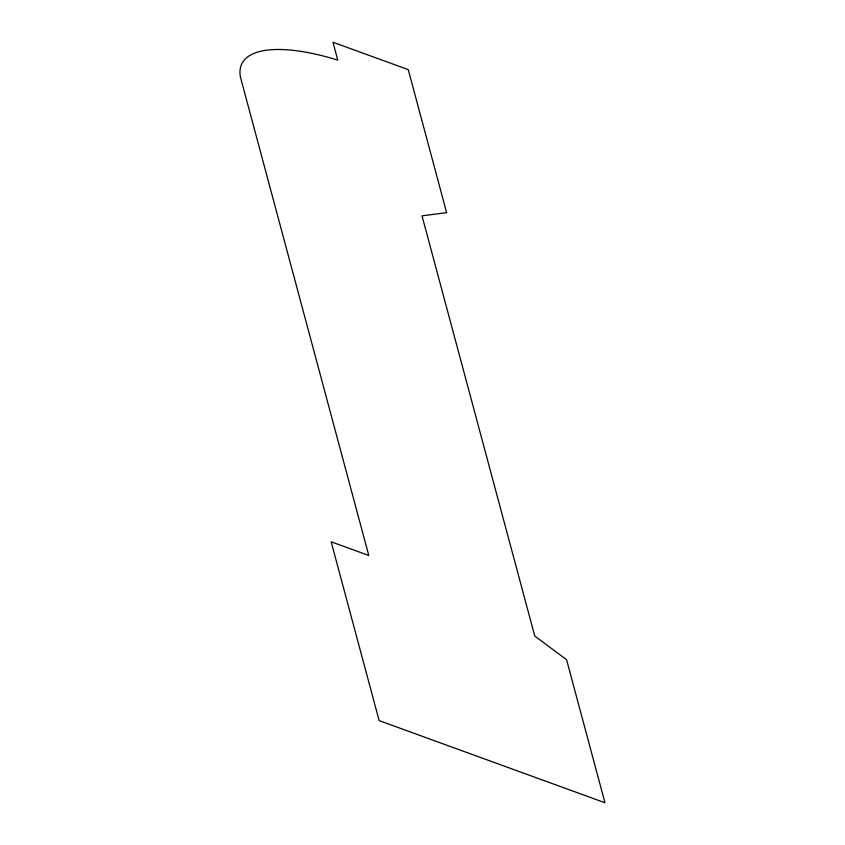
<?xml version="1.0" encoding="UTF-8"?>
<svg xmlns="http://www.w3.org/2000/svg" width="845" height="845" viewBox="0 0 845 845"><rect width="100%" height="100%" fill="white"/><g stroke="black" fill="none" stroke-linecap="round" stroke-linejoin="round"><path stroke-width="1.27" d="M446.635 212.676L422.004 215.824L534.758 636.021L566.583 659.702L604.967 802.75L379.141 720.605L331.155 541.793L368.79 555.482L240.445 77.17A142.171 49.792 26.1 0 1 337.768 60.132L332.972 42.25L408.251 69.628L446.635 212.676"/></g></svg>
